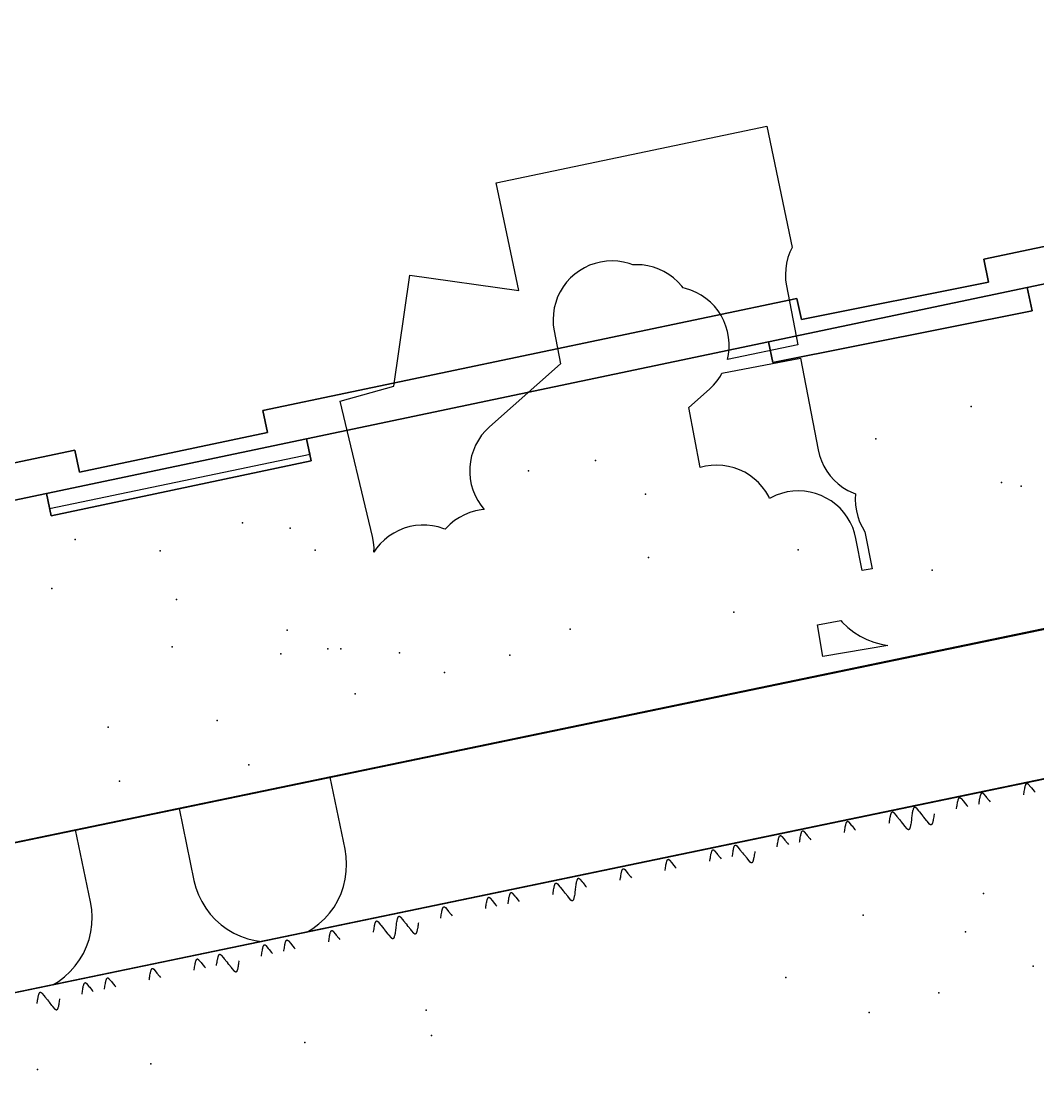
# Model space of a CAD drawing. Header units: metres. Extents: x 8858 to 9287, y -8974 to -8722.
# Drawn here: x 8959.12 to 8986.8, y -8770.59 to -8741.67 of the extents above; entities that cross this region are included whole.
import ezdxf

# ---------------------------------------------------------------- set-up
doc = ezdxf.new("R2010")
doc.units = ezdxf.units.M
for name, color, linetype in [('BENCH', 7, 'Continuous'), ('BOUNDARY', 7, 'Continuous'), ('CURB', 7, 'Continuous'), ('ELECTR_CABLE', 7, 'Continuous'), ('GRASS', 7, 'Continuous'), ('GROUND', 7, 'Continuous'), ('ROAD', 7, 'Continuous'), ('SEWER', 7, 'Continuous'), ('SIDEWALK_PATH', 7, 'Continuous'), ('TRASH_BIN', 7, 'Continuous'), ('TREE', 7, 'Continuous')]:
    doc.layers.add(name, color=color, linetype=linetype)

msp = doc.modelspace()

# ---------------------------------------------------------------- linework, layer by layer
at = {"layer": 'BENCH'}
for p in [(8962.902, -8756.086), (8961.489, -8760.885)]:
    msp.add_point(p, dxfattribs=at)
at = {"layer": 'BOUNDARY'}
msp.add_lwpolyline([(8890.214, -8867.683), (8868.224, -8766.299), (8880.504, -8765.823), (8879.83, -8758.826), (8877.441, -8748.757), (8908.505, -8741.67), (8911.147, -8753.203), (8924.867, -8752.75), (8941.254, -8750.539), (8941.928, -8753.75), (8940.375, -8754.076), (8941.082, -8757.438), (8960.582, -8753.342), (8960.71, -8753.949), (8965.826, -8752.862), (8965.701, -8752.267), (8980.239, -8749.213), (8980.36, -8749.789), (8985.458, -8748.774), (8985.326, -8748.144), (8999.917, -8745.079), (9000.038, -8745.653), (9005.117, -8744.598)], dxfattribs=at)
at = {"layer": 'CURB'}
for points in [[(8940.792, -8758.521), (8959.811, -8754.526), (8959.887, -8754.933), (8966.986, -8753.453), (8966.885, -8753.04), (8979.466, -8750.397), (8979.585, -8750.963), (8986.644, -8749.557), (8986.51, -8748.917), (8999.144, -8746.264), (8999.264, -8746.835), (9006.302, -8745.373), (9006.178, -8744.786), (9014.685, -8742.993)], [(8943.352, -8767.267), (9016.314, -8752.143)], [(8948.514, -8770.28), (8989.36, -8761.8)]]:
    msp.add_lwpolyline(points, dxfattribs=at)
at = {"layer": 'ELECTR_CABLE'}
msp.add_lwpolyline([(8980.945, -8758.965), (8980.796, -8758.096), (8981.438, -8757.986), (8981.474, -8758.028), (8981.623, -8758.17), (8981.786, -8758.297), (8981.959, -8758.408), (8982.143, -8758.501), (8982.336, -8758.575), (8982.534, -8758.63), (8982.71, -8758.661)], close=True, dxfattribs=at)
for points in [[(8985.196, -8762.982), (8985.198, -8762.967), (8985.205, -8762.916), (8985.208, -8762.894), (8985.214, -8762.86), (8985.22, -8762.822), (8985.225, -8762.797), (8985.231, -8762.772), (8985.235, -8762.754), (8985.24, -8762.736), (8985.244, -8762.724), (8985.247, -8762.715), (8985.251, -8762.707), (8985.252, -8762.704), (8985.254, -8762.7), (8985.257, -8762.695), (8985.259, -8762.691), (8985.261, -8762.688), (8985.263, -8762.686), (8985.266, -8762.683), (8985.268, -8762.681), (8985.27, -8762.679), (8985.272, -8762.678), (8985.273, -8762.677), (8985.274, -8762.676), (8985.276, -8762.676), (8985.278, -8762.675), (8985.279, -8762.674), (8985.281, -8762.674), (8985.282, -8762.674), (8985.283, -8762.674), (8985.284, -8762.674), (8985.286, -8762.674), (8985.287, -8762.674), (8985.288, -8762.674), (8985.29, -8762.675), (8985.292, -8762.676), (8985.293, -8762.676), (8985.294, -8762.677), (8985.296, -8762.677), (8985.297, -8762.678), (8985.299, -8762.679), (8985.3, -8762.68), (8985.302, -8762.682), (8985.304, -8762.683), (8985.307, -8762.686), (8985.31, -8762.689), (8985.313, -8762.692), (8985.318, -8762.698), (8985.382, -8762.775), (8985.403, -8762.8), (8985.473, -8762.885), (8985.501, -8762.918)], [(8986.417, -8762.724), (8986.419, -8762.709), (8986.426, -8762.658), (8986.429, -8762.635), (8986.435, -8762.601), (8986.441, -8762.564), (8986.446, -8762.538), (8986.452, -8762.513), (8986.456, -8762.495), (8986.461, -8762.477), (8986.465, -8762.466), (8986.468, -8762.457), (8986.472, -8762.449), (8986.473, -8762.445), (8986.475, -8762.442), (8986.478, -8762.436), (8986.48, -8762.433), (8986.482, -8762.43), (8986.484, -8762.427), (8986.486, -8762.425), (8986.489, -8762.422), (8986.491, -8762.421), (8986.493, -8762.42), (8986.494, -8762.419), (8986.495, -8762.418), (8986.497, -8762.417), (8986.499, -8762.417), (8986.5, -8762.416), (8986.502, -8762.416), (8986.503, -8762.416), (8986.504, -8762.416), (8986.505, -8762.416), (8986.506, -8762.416), (8986.508, -8762.416), (8986.509, -8762.416), (8986.511, -8762.416), (8986.513, -8762.417), (8986.514, -8762.418), (8986.515, -8762.418), (8986.517, -8762.419), (8986.518, -8762.42), (8986.52, -8762.421), (8986.521, -8762.421), (8986.523, -8762.423), (8986.525, -8762.425), (8986.528, -8762.427), (8986.531, -8762.431), (8986.534, -8762.434), (8986.539, -8762.44), (8986.603, -8762.516), (8986.624, -8762.542), (8986.694, -8762.626), (8986.722, -8762.659)], [(8984.585, -8763.111), (8984.587, -8763.096), (8984.595, -8763.046), (8984.598, -8763.023), (8984.603, -8762.989), (8984.61, -8762.951), (8984.615, -8762.926), (8984.62, -8762.901), (8984.625, -8762.883), (8984.63, -8762.865), (8984.633, -8762.854), (8984.637, -8762.844), (8984.64, -8762.836), (8984.642, -8762.833), (8984.644, -8762.83), (8984.647, -8762.824), (8984.649, -8762.82), (8984.651, -8762.818), (8984.653, -8762.815), (8984.655, -8762.812), (8984.658, -8762.81), (8984.66, -8762.808), (8984.661, -8762.807), (8984.662, -8762.806), (8984.664, -8762.806), (8984.665, -8762.805), (8984.667, -8762.804), (8984.669, -8762.804), (8984.671, -8762.803), (8984.672, -8762.803), (8984.673, -8762.803), (8984.674, -8762.803), (8984.675, -8762.803), (8984.676, -8762.803), (8984.678, -8762.804), (8984.679, -8762.804), (8984.681, -8762.805), (8984.683, -8762.805), (8984.684, -8762.806), (8984.685, -8762.806), (8984.687, -8762.807), (8984.688, -8762.808), (8984.689, -8762.809), (8984.692, -8762.811), (8984.694, -8762.812), (8984.696, -8762.815), (8984.7, -8762.818), (8984.702, -8762.821), (8984.708, -8762.828), (8984.772, -8762.904), (8984.793, -8762.929), (8984.863, -8763.014), (8984.89, -8763.047)], [(8982.754, -8763.499), (8982.756, -8763.484), (8982.763, -8763.433), (8982.767, -8763.411), (8982.772, -8763.377), (8982.778, -8763.339), (8982.783, -8763.313), (8982.789, -8763.289), (8982.793, -8763.271), (8982.798, -8763.252), (8982.802, -8763.241), (8982.805, -8763.232), (8982.809, -8763.224), (8982.81, -8763.221), (8982.812, -8763.217), (8982.815, -8763.211), (8982.818, -8763.208), (8982.819, -8763.205), (8982.821, -8763.202), (8982.824, -8763.2), (8982.826, -8763.197), (8982.828, -8763.196), (8982.83, -8763.195), (8982.831, -8763.194), (8982.832, -8763.193), (8982.834, -8763.192), (8982.836, -8763.192), (8982.837, -8763.191), (8982.839, -8763.191), (8982.84, -8763.191), (8982.841, -8763.191), (8982.842, -8763.191), (8982.844, -8763.191), (8982.845, -8763.191), (8982.846, -8763.191), (8982.848, -8763.192), (8982.85, -8763.192), (8982.851, -8763.193), (8982.852, -8763.193), (8982.854, -8763.194), (8982.855, -8763.195), (8982.857, -8763.196), (8982.858, -8763.197), (8982.86, -8763.199), (8982.862, -8763.2), (8982.865, -8763.202), (8982.868, -8763.206), (8982.871, -8763.209), (8982.876, -8763.215), (8982.94, -8763.291), (8982.961, -8763.317), (8983.031, -8763.401), (8983.059, -8763.434)], [(8983.364, -8763.37), (8983.366, -8763.355), (8983.374, -8763.304), (8983.377, -8763.281), (8983.382, -8763.247), (8983.389, -8763.21), (8983.394, -8763.184), (8983.399, -8763.159), (8983.404, -8763.141), (8983.409, -8763.123), (8983.412, -8763.112), (8983.416, -8763.103), (8983.419, -8763.095), (8983.421, -8763.091), (8983.423, -8763.088), (8983.426, -8763.082), (8983.428, -8763.079), (8983.43, -8763.076), (8983.432, -8763.073), (8983.434, -8763.071), (8983.437, -8763.068), (8983.439, -8763.067), (8983.44, -8763.066), (8983.441, -8763.065), (8983.443, -8763.064), (8983.444, -8763.063), (8983.446, -8763.063), (8983.448, -8763.062), (8983.45, -8763.062), (8983.451, -8763.062), (8983.452, -8763.061), (8983.453, -8763.062), (8983.454, -8763.062), (8983.455, -8763.062), (8983.457, -8763.062), (8983.458, -8763.062), (8983.46, -8763.063), (8983.462, -8763.064), (8983.463, -8763.064), (8983.464, -8763.065), (8983.466, -8763.066), (8983.467, -8763.067), (8983.468, -8763.067), (8983.471, -8763.069), (8983.473, -8763.071), (8983.475, -8763.073), (8983.479, -8763.077), (8983.481, -8763.08), (8983.487, -8763.086), (8983.551, -8763.162), (8983.572, -8763.188), (8983.642, -8763.272), (8983.669, -8763.305)], [(8983.975, -8763.241), (8983.972, -8763.256), (8983.965, -8763.306), (8983.962, -8763.329), (8983.956, -8763.363), (8983.95, -8763.401), (8983.945, -8763.426), (8983.94, -8763.451), (8983.935, -8763.469), (8983.93, -8763.487), (8983.926, -8763.498), (8983.923, -8763.508), (8983.919, -8763.516), (8983.918, -8763.519), (8983.916, -8763.522), (8983.913, -8763.528), (8983.911, -8763.532), (8983.909, -8763.534), (8983.907, -8763.537), (8983.905, -8763.54), (8983.902, -8763.542), (8983.9, -8763.544), (8983.899, -8763.545), (8983.897, -8763.546), (8983.896, -8763.546), (8983.895, -8763.547), (8983.893, -8763.548), (8983.891, -8763.548), (8983.889, -8763.549), (8983.888, -8763.549), (8983.887, -8763.549), (8983.886, -8763.549), (8983.885, -8763.549), (8983.883, -8763.549), (8983.882, -8763.548), (8983.88, -8763.548), (8983.878, -8763.547), (8983.877, -8763.547), (8983.876, -8763.546), (8983.874, -8763.545), (8983.873, -8763.545), (8983.872, -8763.544), (8983.87, -8763.543), (8983.868, -8763.541), (8983.866, -8763.539), (8983.863, -8763.537), (8983.86, -8763.534), (8983.857, -8763.531), (8983.852, -8763.524), (8983.788, -8763.448), (8983.767, -8763.423), (8983.697, -8763.338), (8983.669, -8763.305)], [(8981.533, -8763.757), (8981.535, -8763.742), (8981.542, -8763.692), (8981.546, -8763.669), (8981.551, -8763.635), (8981.557, -8763.597), (8981.562, -8763.572), (8981.568, -8763.547), (8981.572, -8763.529), (8981.577, -8763.511), (8981.581, -8763.5), (8981.584, -8763.49), (8981.588, -8763.482), (8981.589, -8763.479), (8981.591, -8763.476), (8981.594, -8763.47), (8981.597, -8763.466), (8981.598, -8763.464), (8981.6, -8763.461), (8981.603, -8763.458), (8981.605, -8763.456), (8981.607, -8763.454), (8981.609, -8763.453), (8981.61, -8763.452), (8981.612, -8763.451), (8981.613, -8763.451), (8981.615, -8763.45), (8981.616, -8763.45), (8981.618, -8763.449), (8981.619, -8763.449), (8981.62, -8763.449), (8981.621, -8763.449), (8981.623, -8763.449), (8981.624, -8763.449), (8981.625, -8763.45), (8981.627, -8763.45), (8981.629, -8763.451), (8981.63, -8763.451), (8981.631, -8763.452), (8981.633, -8763.452), (8981.634, -8763.453), (8981.636, -8763.454), (8981.637, -8763.455), (8981.639, -8763.457), (8981.641, -8763.458), (8981.644, -8763.461), (8981.647, -8763.464), (8981.65, -8763.467), (8981.655, -8763.474), (8981.719, -8763.55), (8981.74, -8763.575), (8981.811, -8763.66), (8981.838, -8763.693)], [(8983.364, -8763.37), (8983.362, -8763.385), (8983.355, -8763.436), (8983.351, -8763.458), (8983.346, -8763.492), (8983.339, -8763.53), (8983.335, -8763.555), (8983.329, -8763.58), (8983.325, -8763.598), (8983.319, -8763.616), (8983.316, -8763.627), (8983.312, -8763.637), (8983.309, -8763.645), (8983.307, -8763.648), (8983.306, -8763.651), (8983.303, -8763.657), (8983.3, -8763.661), (8983.298, -8763.663), (8983.296, -8763.666), (8983.294, -8763.669), (8983.291, -8763.671), (8983.289, -8763.673), (8983.288, -8763.674), (8983.287, -8763.675), (8983.285, -8763.676), (8983.284, -8763.676), (8983.282, -8763.677), (8983.28, -8763.678), (8983.278, -8763.678), (8983.278, -8763.678), (8983.276, -8763.678), (8983.275, -8763.678), (8983.274, -8763.678), (8983.273, -8763.678), (8983.271, -8763.678), (8983.27, -8763.677), (8983.268, -8763.676), (8983.266, -8763.676), (8983.265, -8763.675), (8983.264, -8763.675), (8983.262, -8763.674), (8983.261, -8763.673), (8983.26, -8763.672), (8983.257, -8763.67), (8983.256, -8763.669), (8983.253, -8763.666), (8983.25, -8763.663), (8983.247, -8763.66), (8983.242, -8763.654), (8983.177, -8763.577), (8983.157, -8763.552), (8983.086, -8763.467), (8983.059, -8763.434)], [(8980.312, -8764.016), (8980.314, -8764.001), (8980.321, -8763.95), (8980.325, -8763.927), (8980.33, -8763.893), (8980.336, -8763.856), (8980.341, -8763.83), (8980.347, -8763.805), (8980.351, -8763.787), (8980.356, -8763.769), (8980.36, -8763.758), (8980.364, -8763.749), (8980.367, -8763.741), (8980.368, -8763.737), (8980.37, -8763.734), (8980.373, -8763.728), (8980.376, -8763.725), (8980.377, -8763.722), (8980.38, -8763.719), (8980.382, -8763.717), (8980.384, -8763.714), (8980.386, -8763.712), (8980.388, -8763.711), (8980.389, -8763.711), (8980.391, -8763.71), (8980.392, -8763.709), (8980.394, -8763.708), (8980.395, -8763.708), (8980.397, -8763.708), (8980.398, -8763.707), (8980.399, -8763.707), (8980.4, -8763.707), (8980.402, -8763.708), (8980.403, -8763.708), (8980.404, -8763.708), (8980.406, -8763.708), (8980.408, -8763.709), (8980.409, -8763.71), (8980.411, -8763.71), (8980.412, -8763.711), (8980.413, -8763.712), (8980.415, -8763.712), (8980.416, -8763.713), (8980.419, -8763.715), (8980.42, -8763.717), (8980.423, -8763.719), (8980.426, -8763.722), (8980.429, -8763.726), (8980.434, -8763.732), (8980.498, -8763.808), (8980.519, -8763.834), (8980.59, -8763.918), (8980.617, -8763.951)], [(8978.48, -8764.403), (8978.482, -8764.388), (8978.49, -8764.337), (8978.493, -8764.315), (8978.499, -8764.281), (8978.505, -8764.243), (8978.51, -8764.218), (8978.515, -8764.193), (8978.52, -8764.175), (8978.525, -8764.157), (8978.529, -8764.145), (8978.532, -8764.136), (8978.535, -8764.128), (8978.537, -8764.125), (8978.539, -8764.121), (8978.542, -8764.116), (8978.544, -8764.112), (8978.546, -8764.109), (8978.548, -8764.107), (8978.55, -8764.104), (8978.553, -8764.102), (8978.555, -8764.1), (8978.556, -8764.099), (8978.558, -8764.098), (8978.559, -8764.097), (8978.56, -8764.097), (8978.562, -8764.096), (8978.564, -8764.095), (8978.566, -8764.095), (8978.567, -8764.095), (8978.568, -8764.095), (8978.569, -8764.095), (8978.57, -8764.095), (8978.571, -8764.095), (8978.573, -8764.095), (8978.575, -8764.096), (8978.577, -8764.097), (8978.578, -8764.097), (8978.579, -8764.098), (8978.58, -8764.098), (8978.582, -8764.099), (8978.583, -8764.1), (8978.584, -8764.101), (8978.587, -8764.103), (8978.589, -8764.104), (8978.591, -8764.107), (8978.595, -8764.11), (8978.598, -8764.113), (8978.603, -8764.119), (8978.667, -8764.196), (8978.688, -8764.221), (8978.758, -8764.306), (8978.786, -8764.339)], [(8979.701, -8764.145), (8979.703, -8764.13), (8979.711, -8764.079), (8979.714, -8764.057), (8979.719, -8764.022), (8979.726, -8763.985), (8979.731, -8763.959), (8979.736, -8763.934), (8979.741, -8763.916), (8979.746, -8763.898), (8979.75, -8763.887), (8979.753, -8763.878), (8979.756, -8763.87), (8979.758, -8763.866), (8979.76, -8763.863), (8979.763, -8763.857), (8979.765, -8763.854), (8979.767, -8763.851), (8979.769, -8763.848), (8979.771, -8763.846), (8979.774, -8763.843), (8979.776, -8763.842), (8979.777, -8763.841), (8979.779, -8763.84), (8979.78, -8763.839), (8979.781, -8763.838), (8979.783, -8763.838), (8979.785, -8763.837), (8979.787, -8763.837), (8979.788, -8763.837), (8979.789, -8763.837), (8979.79, -8763.837), (8979.791, -8763.837), (8979.792, -8763.837), (8979.794, -8763.837), (8979.796, -8763.838), (8979.798, -8763.838), (8979.799, -8763.839), (8979.8, -8763.839), (8979.801, -8763.84), (8979.803, -8763.841), (8979.804, -8763.842), (8979.805, -8763.842), (8979.808, -8763.844), (8979.81, -8763.846), (8979.812, -8763.848), (8979.816, -8763.852), (8979.818, -8763.855), (8979.824, -8763.861), (8979.888, -8763.937), (8979.909, -8763.963), (8979.979, -8764.047), (8980.006, -8764.08)], [(8977.87, -8764.532), (8977.872, -8764.517), (8977.879, -8764.467), (8977.883, -8764.444), (8977.888, -8764.41), (8977.895, -8764.372), (8977.899, -8764.347), (8977.905, -8764.322), (8977.909, -8764.304), (8977.915, -8764.286), (8977.918, -8764.275), (8977.922, -8764.265), (8977.925, -8764.257), (8977.927, -8764.254), (8977.928, -8764.251), (8977.931, -8764.245), (8977.934, -8764.241), (8977.935, -8764.239), (8977.938, -8764.236), (8977.94, -8764.233), (8977.943, -8764.231), (8977.944, -8764.229), (8977.946, -8764.228), (8977.947, -8764.227), (8977.949, -8764.227), (8977.95, -8764.226), (8977.952, -8764.225), (8977.954, -8764.225), (8977.956, -8764.224), (8977.956, -8764.224), (8977.957, -8764.224), (8977.959, -8764.224), (8977.96, -8764.224), (8977.961, -8764.224), (8977.962, -8764.225), (8977.964, -8764.225), (8977.966, -8764.226), (8977.968, -8764.226), (8977.969, -8764.227), (8977.97, -8764.228), (8977.972, -8764.228), (8977.973, -8764.229), (8977.974, -8764.23), (8977.977, -8764.232), (8977.978, -8764.233), (8977.981, -8764.236), (8977.984, -8764.239), (8977.987, -8764.242), (8977.992, -8764.249), (8978.057, -8764.325), (8978.077, -8764.35), (8978.148, -8764.435), (8978.175, -8764.468)], [(8979.091, -8764.274), (8979.089, -8764.289), (8979.081, -8764.34), (8979.078, -8764.362), (8979.073, -8764.396), (8979.066, -8764.434), (8979.061, -8764.46), (8979.056, -8764.484), (8979.051, -8764.502), (8979.046, -8764.521), (8979.042, -8764.532), (8979.039, -8764.541), (8979.036, -8764.549), (8979.034, -8764.552), (8979.032, -8764.556), (8979.029, -8764.562), (8979.027, -8764.565), (8979.025, -8764.568), (8979.023, -8764.57), (8979.021, -8764.573), (8979.018, -8764.576), (8979.016, -8764.577), (8979.015, -8764.578), (8979.013, -8764.579), (8979.012, -8764.58), (8979.011, -8764.581), (8979.009, -8764.581), (8979.007, -8764.582), (8979.005, -8764.582), (8979.004, -8764.582), (8979.003, -8764.582), (8979.002, -8764.582), (8979.001, -8764.582), (8979, -8764.582), (8978.998, -8764.582), (8978.996, -8764.581), (8978.994, -8764.581), (8978.993, -8764.58), (8978.992, -8764.58), (8978.991, -8764.579), (8978.989, -8764.578), (8978.988, -8764.577), (8978.987, -8764.576), (8978.984, -8764.574), (8978.982, -8764.573), (8978.98, -8764.571), (8978.976, -8764.567), (8978.974, -8764.564), (8978.968, -8764.558), (8978.904, -8764.482), (8978.883, -8764.456), (8978.813, -8764.372), (8978.786, -8764.339)], [(8976.649, -8764.791), (8976.651, -8764.776), (8976.658, -8764.725), (8976.662, -8764.702), (8976.667, -8764.668), (8976.674, -8764.631), (8976.678, -8764.605), (8976.684, -8764.58), (8976.688, -8764.562), (8976.694, -8764.544), (8976.697, -8764.533), (8976.701, -8764.524), (8976.704, -8764.516), (8976.706, -8764.512), (8976.707, -8764.509), (8976.71, -8764.503), (8976.713, -8764.5), (8976.715, -8764.497), (8976.717, -8764.494), (8976.719, -8764.492), (8976.722, -8764.489), (8976.724, -8764.488), (8976.725, -8764.487), (8976.726, -8764.486), (8976.728, -8764.485), (8976.729, -8764.484), (8976.731, -8764.484), (8976.733, -8764.483), (8976.735, -8764.483), (8976.735, -8764.483), (8976.737, -8764.483), (8976.738, -8764.483), (8976.739, -8764.483), (8976.74, -8764.483), (8976.742, -8764.483), (8976.743, -8764.483), (8976.745, -8764.484), (8976.747, -8764.485), (8976.748, -8764.485), (8976.749, -8764.486), (8976.751, -8764.487), (8976.752, -8764.488), (8976.753, -8764.488), (8976.756, -8764.49), (8976.757, -8764.492), (8976.76, -8764.494), (8976.763, -8764.498), (8976.766, -8764.501), (8976.771, -8764.507), (8976.836, -8764.583), (8976.856, -8764.609), (8976.927, -8764.693), (8976.954, -8764.726)], [(8975.428, -8765.049), (8975.43, -8765.034), (8975.437, -8764.983), (8975.441, -8764.961), (8975.446, -8764.927), (8975.453, -8764.889), (8975.458, -8764.864), (8975.463, -8764.839), (8975.467, -8764.821), (8975.473, -8764.803), (8975.476, -8764.791), (8975.48, -8764.782), (8975.483, -8764.774), (8975.485, -8764.771), (8975.486, -8764.767), (8975.489, -8764.762), (8975.492, -8764.758), (8975.494, -8764.755), (8975.496, -8764.753), (8975.498, -8764.75), (8975.501, -8764.747), (8975.503, -8764.746), (8975.504, -8764.745), (8975.505, -8764.744), (8975.507, -8764.743), (8975.508, -8764.743), (8975.51, -8764.742), (8975.512, -8764.741), (8975.514, -8764.741), (8975.514, -8764.741), (8975.516, -8764.741), (8975.517, -8764.741), (8975.518, -8764.741), (8975.519, -8764.741), (8975.521, -8764.741), (8975.522, -8764.742), (8975.524, -8764.742), (8975.526, -8764.743), (8975.527, -8764.744), (8975.528, -8764.744), (8975.53, -8764.745), (8975.531, -8764.746), (8975.532, -8764.747), (8975.535, -8764.749), (8975.536, -8764.75), (8975.539, -8764.753), (8975.542, -8764.756), (8975.545, -8764.759), (8975.55, -8764.765), (8975.615, -8764.841), (8975.636, -8764.867), (8975.706, -8764.951), (8975.733, -8764.985)], [(8973.596, -8765.437), (8973.599, -8765.422), (8973.606, -8765.371), (8973.609, -8765.348), (8973.615, -8765.314), (8973.621, -8765.277), (8973.626, -8765.251), (8973.631, -8765.226), (8973.636, -8765.208), (8973.641, -8765.19), (8973.645, -8765.179), (8973.648, -8765.17), (8973.652, -8765.162), (8973.653, -8765.158), (8973.655, -8765.155), (8973.658, -8765.149), (8973.66, -8765.146), (8973.662, -8765.143), (8973.664, -8765.14), (8973.666, -8765.138), (8973.669, -8765.135), (8973.671, -8765.133), (8973.672, -8765.132), (8973.674, -8765.132), (8973.675, -8765.131), (8973.676, -8765.13), (8973.678, -8765.129), (8973.68, -8765.129), (8973.682, -8765.129), (8973.683, -8765.128), (8973.684, -8765.128), (8973.685, -8765.128), (8973.686, -8765.129), (8973.688, -8765.129), (8973.689, -8765.129), (8973.691, -8765.129), (8973.693, -8765.13), (8973.694, -8765.131), (8973.695, -8765.131), (8973.697, -8765.132), (8973.698, -8765.133), (8973.699, -8765.133), (8973.701, -8765.134), (8973.703, -8765.136), (8973.705, -8765.138), (8973.708, -8765.14), (8973.711, -8765.143), (8973.714, -8765.147), (8973.719, -8765.153), (8973.783, -8765.229), (8973.804, -8765.255), (8973.874, -8765.339), (8973.902, -8765.372)], [(8974.207, -8765.308), (8974.209, -8765.292), (8974.216, -8765.242), (8974.22, -8765.219), (8974.225, -8765.185), (8974.232, -8765.147), (8974.237, -8765.122), (8974.242, -8765.097), (8974.246, -8765.079), (8974.252, -8765.061), (8974.255, -8765.05), (8974.259, -8765.041), (8974.262, -8765.033), (8974.264, -8765.029), (8974.265, -8765.026), (8974.268, -8765.02), (8974.271, -8765.016), (8974.273, -8765.014), (8974.275, -8765.011), (8974.277, -8765.009), (8974.28, -8765.006), (8974.282, -8765.004), (8974.283, -8765.003), (8974.284, -8765.002), (8974.286, -8765.002), (8974.287, -8765.001), (8974.289, -8765), (8974.291, -8765), (8974.293, -8764.999), (8974.293, -8764.999), (8974.295, -8764.999), (8974.296, -8764.999), (8974.297, -8764.999), (8974.298, -8764.999), (8974.3, -8765), (8974.301, -8765), (8974.303, -8765.001), (8974.305, -8765.001), (8974.306, -8765.002), (8974.307, -8765.003), (8974.309, -8765.003), (8974.31, -8765.004), (8974.311, -8765.005), (8974.314, -8765.007), (8974.315, -8765.009), (8974.318, -8765.011), (8974.321, -8765.014), (8974.324, -8765.017), (8974.329, -8765.024), (8974.394, -8765.1), (8974.415, -8765.125), (8974.485, -8765.21), (8974.512, -8765.243)], [(8971.765, -8765.824), (8971.767, -8765.809), (8971.774, -8765.758), (8971.778, -8765.736), (8971.783, -8765.702), (8971.79, -8765.664), (8971.795, -8765.639), (8971.8, -8765.614), (8971.804, -8765.596), (8971.81, -8765.578), (8971.813, -8765.567), (8971.817, -8765.557), (8971.82, -8765.549), (8971.822, -8765.546), (8971.823, -8765.543), (8971.827, -8765.537), (8971.829, -8765.533), (8971.831, -8765.531), (8971.833, -8765.528), (8971.835, -8765.525), (8971.838, -8765.523), (8971.84, -8765.521), (8971.841, -8765.52), (8971.842, -8765.519), (8971.844, -8765.518), (8971.845, -8765.518), (8971.847, -8765.517), (8971.849, -8765.516), (8971.851, -8765.516), (8971.851, -8765.516), (8971.853, -8765.516), (8971.854, -8765.516), (8971.855, -8765.516), (8971.856, -8765.516), (8971.858, -8765.516), (8971.859, -8765.517), (8971.861, -8765.518), (8971.863, -8765.518), (8971.864, -8765.519), (8971.865, -8765.519), (8971.867, -8765.52), (8971.868, -8765.521), (8971.869, -8765.522), (8971.872, -8765.524), (8971.874, -8765.525), (8971.876, -8765.528), (8971.879, -8765.531), (8971.882, -8765.534), (8971.888, -8765.54), (8971.952, -8765.617), (8971.973, -8765.642), (8972.043, -8765.727), (8972.07, -8765.76)], [(8972.375, -8765.695), (8972.378, -8765.68), (8972.385, -8765.629), (8972.388, -8765.607), (8972.394, -8765.573), (8972.4, -8765.535), (8972.405, -8765.509), (8972.41, -8765.485), (8972.415, -8765.467), (8972.42, -8765.448), (8972.424, -8765.437), (8972.427, -8765.428), (8972.431, -8765.42), (8972.432, -8765.417), (8972.434, -8765.413), (8972.437, -8765.408), (8972.439, -8765.404), (8972.441, -8765.401), (8972.443, -8765.399), (8972.445, -8765.396), (8972.448, -8765.393), (8972.45, -8765.392), (8972.451, -8765.391), (8972.453, -8765.39), (8972.454, -8765.389), (8972.456, -8765.389), (8972.457, -8765.388), (8972.459, -8765.387), (8972.461, -8765.387), (8972.462, -8765.387), (8972.463, -8765.387), (8972.464, -8765.387), (8972.465, -8765.387), (8972.467, -8765.387), (8972.468, -8765.387), (8972.47, -8765.388), (8972.472, -8765.388), (8972.473, -8765.389), (8972.474, -8765.389), (8972.476, -8765.39), (8972.477, -8765.391), (8972.478, -8765.392), (8972.48, -8765.393), (8972.482, -8765.395), (8972.484, -8765.396), (8972.487, -8765.399), (8972.49, -8765.402), (8972.493, -8765.405), (8972.498, -8765.411), (8972.562, -8765.487), (8972.583, -8765.513), (8972.653, -8765.597), (8972.681, -8765.63)], [(8974.207, -8765.308), (8974.205, -8765.323), (8974.197, -8765.373), (8974.194, -8765.396), (8974.189, -8765.43), (8974.182, -8765.468), (8974.177, -8765.493), (8974.172, -8765.518), (8974.167, -8765.536), (8974.162, -8765.554), (8974.159, -8765.565), (8974.155, -8765.574), (8974.152, -8765.583), (8974.15, -8765.586), (8974.149, -8765.589), (8974.145, -8765.595), (8974.143, -8765.599), (8974.141, -8765.601), (8974.139, -8765.604), (8974.137, -8765.606), (8974.134, -8765.609), (8974.132, -8765.611), (8974.131, -8765.612), (8974.13, -8765.613), (8974.128, -8765.613), (8974.127, -8765.614), (8974.125, -8765.615), (8974.123, -8765.615), (8974.121, -8765.616), (8974.12, -8765.616), (8974.119, -8765.616), (8974.118, -8765.616), (8974.117, -8765.616), (8974.116, -8765.616), (8974.114, -8765.615), (8974.113, -8765.615), (8974.111, -8765.614), (8974.109, -8765.614), (8974.108, -8765.613), (8974.107, -8765.612), (8974.105, -8765.612), (8974.104, -8765.611), (8974.103, -8765.61), (8974.1, -8765.608), (8974.098, -8765.606), (8974.096, -8765.604), (8974.093, -8765.601), (8974.09, -8765.598), (8974.084, -8765.591), (8974.02, -8765.515), (8973.999, -8765.49), (8973.929, -8765.405), (8973.902, -8765.372)], [(8970.544, -8766.083), (8970.546, -8766.068), (8970.554, -8766.017), (8970.557, -8765.994), (8970.562, -8765.96), (8970.569, -8765.923), (8970.574, -8765.897), (8970.579, -8765.872), (8970.583, -8765.854), (8970.589, -8765.836), (8970.592, -8765.825), (8970.596, -8765.816), (8970.599, -8765.808), (8970.601, -8765.804), (8970.602, -8765.801), (8970.606, -8765.795), (8970.608, -8765.792), (8970.61, -8765.789), (8970.612, -8765.786), (8970.614, -8765.784), (8970.617, -8765.781), (8970.619, -8765.779), (8970.62, -8765.778), (8970.621, -8765.778), (8970.623, -8765.777), (8970.624, -8765.776), (8970.626, -8765.775), (8970.628, -8765.775), (8970.63, -8765.775), (8970.631, -8765.774), (8970.632, -8765.774), (8970.633, -8765.774), (8970.634, -8765.774), (8970.635, -8765.775), (8970.637, -8765.775), (8970.638, -8765.775), (8970.64, -8765.776), (8970.642, -8765.777), (8970.643, -8765.777), (8970.644, -8765.778), (8970.646, -8765.779), (8970.647, -8765.779), (8970.648, -8765.78), (8970.651, -8765.782), (8970.653, -8765.784), (8970.655, -8765.786), (8970.658, -8765.789), (8970.661, -8765.793), (8970.667, -8765.799), (8970.731, -8765.875), (8970.752, -8765.9), (8970.822, -8765.985), (8970.849, -8766.018)], [(8969.323, -8766.341), (8969.325, -8766.326), (8969.333, -8766.275), (8969.336, -8766.253), (8969.341, -8766.219), (8969.348, -8766.181), (8969.353, -8766.155), (8969.358, -8766.131), (8969.363, -8766.113), (8969.368, -8766.094), (8969.371, -8766.083), (8969.375, -8766.074), (8969.378, -8766.066), (8969.38, -8766.063), (8969.381, -8766.059), (8969.385, -8766.053), (8969.387, -8766.05), (8969.389, -8766.047), (8969.391, -8766.045), (8969.393, -8766.042), (8969.396, -8766.039), (8969.398, -8766.038), (8969.399, -8766.037), (8969.4, -8766.036), (8969.402, -8766.035), (8969.403, -8766.034), (8969.405, -8766.034), (8969.407, -8766.033), (8969.409, -8766.033), (8969.41, -8766.033), (8969.411, -8766.033), (8969.412, -8766.033), (8969.413, -8766.033), (8969.414, -8766.033), (8969.416, -8766.033), (8969.417, -8766.034), (8969.419, -8766.034), (8969.421, -8766.035), (8969.422, -8766.035), (8969.423, -8766.036), (8969.425, -8766.037), (8969.426, -8766.038), (8969.427, -8766.039), (8969.43, -8766.041), (8969.432, -8766.042), (8969.434, -8766.044), (8969.437, -8766.048), (8969.44, -8766.051), (8969.446, -8766.057), (8969.51, -8766.133), (8969.531, -8766.159), (8969.601, -8766.243), (8969.628, -8766.276)], [(8967.492, -8766.729), (8967.494, -8766.713), (8967.501, -8766.663), (8967.504, -8766.64), (8967.51, -8766.606), (8967.516, -8766.569), (8967.521, -8766.543), (8967.527, -8766.518), (8967.531, -8766.5), (8967.536, -8766.482), (8967.54, -8766.471), (8967.543, -8766.462), (8967.547, -8766.454), (8967.548, -8766.45), (8967.55, -8766.447), (8967.553, -8766.441), (8967.555, -8766.437), (8967.557, -8766.435), (8967.559, -8766.432), (8967.562, -8766.43), (8967.564, -8766.427), (8967.566, -8766.425), (8967.568, -8766.424), (8967.569, -8766.423), (8967.57, -8766.423), (8967.572, -8766.422), (8967.574, -8766.421), (8967.575, -8766.421), (8967.577, -8766.42), (8967.578, -8766.42), (8967.579, -8766.42), (8967.58, -8766.42), (8967.582, -8766.42), (8967.583, -8766.421), (8967.584, -8766.421), (8967.586, -8766.421), (8967.588, -8766.422), (8967.589, -8766.422), (8967.59, -8766.423), (8967.592, -8766.424), (8967.593, -8766.424), (8967.595, -8766.425), (8967.596, -8766.426), (8967.598, -8766.428), (8967.6, -8766.43), (8967.603, -8766.432), (8967.606, -8766.435), (8967.609, -8766.438), (8967.614, -8766.445), (8967.678, -8766.521), (8967.699, -8766.546), (8967.769, -8766.631), (8967.797, -8766.664)], [(8968.713, -8766.47), (8968.715, -8766.455), (8968.722, -8766.404), (8968.725, -8766.382), (8968.731, -8766.348), (8968.737, -8766.31), (8968.742, -8766.285), (8968.748, -8766.26), (8968.752, -8766.242), (8968.757, -8766.224), (8968.761, -8766.212), (8968.764, -8766.203), (8968.768, -8766.195), (8968.769, -8766.192), (8968.771, -8766.188), (8968.774, -8766.183), (8968.776, -8766.179), (8968.778, -8766.176), (8968.78, -8766.174), (8968.783, -8766.171), (8968.785, -8766.168), (8968.787, -8766.167), (8968.789, -8766.166), (8968.79, -8766.165), (8968.791, -8766.164), (8968.793, -8766.164), (8968.795, -8766.163), (8968.796, -8766.162), (8968.798, -8766.162), (8968.799, -8766.162), (8968.8, -8766.162), (8968.801, -8766.162), (8968.803, -8766.162), (8968.804, -8766.162), (8968.805, -8766.162), (8968.807, -8766.163), (8968.809, -8766.163), (8968.81, -8766.164), (8968.811, -8766.165), (8968.813, -8766.165), (8968.814, -8766.166), (8968.816, -8766.167), (8968.817, -8766.168), (8968.819, -8766.17), (8968.821, -8766.171), (8968.824, -8766.174), (8968.827, -8766.177), (8968.83, -8766.18), (8968.835, -8766.186), (8968.899, -8766.263), (8968.92, -8766.288), (8968.99, -8766.372), (8969.018, -8766.406)], [(8969.323, -8766.341), (8969.321, -8766.356), (8969.314, -8766.407), (8969.31, -8766.429), (8969.305, -8766.463), (8969.298, -8766.501), (8969.293, -8766.527), (8969.288, -8766.551), (8969.284, -8766.569), (8969.278, -8766.588), (8969.275, -8766.599), (8969.271, -8766.608), (8969.268, -8766.616), (8969.266, -8766.619), (8969.265, -8766.623), (8969.261, -8766.629), (8969.259, -8766.632), (8969.257, -8766.635), (8969.255, -8766.637), (8969.253, -8766.64), (8969.25, -8766.643), (8969.248, -8766.644), (8969.247, -8766.645), (8969.246, -8766.646), (8969.244, -8766.647), (8969.243, -8766.647), (8969.241, -8766.648), (8969.239, -8766.649), (8969.237, -8766.649), (8969.237, -8766.649), (8969.235, -8766.649), (8969.234, -8766.649), (8969.233, -8766.649), (8969.232, -8766.649), (8969.23, -8766.649), (8969.229, -8766.648), (8969.227, -8766.648), (8969.225, -8766.647), (8969.224, -8766.647), (8969.223, -8766.646), (8969.221, -8766.645), (8969.22, -8766.644), (8969.219, -8766.643), (8969.216, -8766.641), (8969.215, -8766.64), (8969.212, -8766.637), (8969.209, -8766.634), (8969.206, -8766.631), (8969.201, -8766.625), (8969.136, -8766.549), (8969.115, -8766.523), (8969.045, -8766.439), (8969.018, -8766.406)], [(8969.934, -8766.212), (8969.931, -8766.227), (8969.924, -8766.278), (8969.921, -8766.3), (8969.915, -8766.334), (8969.909, -8766.372), (8969.904, -8766.397), (8969.899, -8766.422), (8969.894, -8766.44), (8969.889, -8766.458), (8969.885, -8766.47), (8969.882, -8766.479), (8969.878, -8766.487), (8969.877, -8766.49), (8969.875, -8766.494), (8969.872, -8766.499), (8969.87, -8766.503), (8969.868, -8766.506), (8969.866, -8766.508), (8969.864, -8766.511), (8969.861, -8766.513), (8969.859, -8766.515), (8969.858, -8766.516), (8969.856, -8766.517), (8969.855, -8766.518), (8969.854, -8766.518), (8969.852, -8766.519), (8969.85, -8766.52), (8969.848, -8766.52), (8969.847, -8766.52), (8969.846, -8766.52), (8969.845, -8766.52), (8969.844, -8766.52), (8969.842, -8766.52), (8969.841, -8766.52), (8969.839, -8766.519), (8969.837, -8766.518), (8969.836, -8766.518), (8969.835, -8766.517), (8969.833, -8766.517), (8969.832, -8766.516), (8969.831, -8766.515), (8969.829, -8766.514), (8969.827, -8766.512), (8969.825, -8766.511), (8969.822, -8766.508), (8969.819, -8766.505), (8969.816, -8766.502), (8969.811, -8766.496), (8969.747, -8766.419), (8969.726, -8766.394), (8969.656, -8766.309), (8969.628, -8766.276)], [(8966.271, -8766.987), (8966.273, -8766.972), (8966.28, -8766.921), (8966.284, -8766.899), (8966.289, -8766.865), (8966.295, -8766.827), (8966.3, -8766.801), (8966.306, -8766.776), (8966.31, -8766.758), (8966.315, -8766.74), (8966.319, -8766.729), (8966.322, -8766.72), (8966.326, -8766.712), (8966.327, -8766.709), (8966.329, -8766.705), (8966.332, -8766.699), (8966.335, -8766.696), (8966.336, -8766.693), (8966.338, -8766.69), (8966.341, -8766.688), (8966.343, -8766.685), (8966.345, -8766.684), (8966.347, -8766.683), (8966.348, -8766.682), (8966.349, -8766.681), (8966.351, -8766.68), (8966.353, -8766.68), (8966.354, -8766.679), (8966.356, -8766.679), (8966.357, -8766.679), (8966.358, -8766.679), (8966.359, -8766.679), (8966.361, -8766.679), (8966.362, -8766.679), (8966.363, -8766.679), (8966.365, -8766.68), (8966.367, -8766.68), (8966.368, -8766.681), (8966.369, -8766.681), (8966.371, -8766.682), (8966.372, -8766.683), (8966.374, -8766.684), (8966.375, -8766.684), (8966.377, -8766.687), (8966.379, -8766.688), (8966.382, -8766.69), (8966.385, -8766.694), (8966.388, -8766.697), (8966.393, -8766.703), (8966.457, -8766.779), (8966.478, -8766.805), (8966.548, -8766.889), (8966.576, -8766.922)], [(8965.66, -8767.116), (8965.662, -8767.101), (8965.67, -8767.05), (8965.673, -8767.028), (8965.678, -8766.994), (8965.685, -8766.956), (8965.69, -8766.93), (8965.695, -8766.906), (8965.7, -8766.888), (8965.705, -8766.869), (8965.709, -8766.858), (8965.712, -8766.849), (8965.715, -8766.841), (8965.717, -8766.838), (8965.719, -8766.834), (8965.722, -8766.829), (8965.724, -8766.825), (8965.726, -8766.822), (8965.728, -8766.82), (8965.73, -8766.817), (8965.733, -8766.814), (8965.735, -8766.813), (8965.736, -8766.812), (8965.738, -8766.811), (8965.739, -8766.81), (8965.74, -8766.81), (8965.742, -8766.809), (8965.744, -8766.808), (8965.746, -8766.808), (8965.747, -8766.808), (8965.748, -8766.808), (8965.749, -8766.808), (8965.75, -8766.808), (8965.751, -8766.808), (8965.753, -8766.808), (8965.754, -8766.809), (8965.757, -8766.809), (8965.758, -8766.81), (8965.759, -8766.81), (8965.76, -8766.811), (8965.762, -8766.812), (8965.763, -8766.813), (8965.764, -8766.814), (8965.767, -8766.816), (8965.769, -8766.817), (8965.771, -8766.82), (8965.775, -8766.823), (8965.777, -8766.826), (8965.783, -8766.832), (8965.847, -8766.908), (8965.868, -8766.934), (8965.938, -8767.018), (8965.965, -8767.051)], [(8963.829, -8767.504), (8963.831, -8767.489), (8963.838, -8767.438), (8963.842, -8767.415), (8963.847, -8767.381), (8963.853, -8767.344), (8963.858, -8767.318), (8963.864, -8767.293), (8963.868, -8767.275), (8963.873, -8767.257), (8963.877, -8767.246), (8963.881, -8767.237), (8963.884, -8767.229), (8963.885, -8767.225), (8963.887, -8767.222), (8963.89, -8767.216), (8963.893, -8767.213), (8963.894, -8767.21), (8963.897, -8767.207), (8963.899, -8767.205), (8963.901, -8767.202), (8963.903, -8767.2), (8963.905, -8767.199), (8963.906, -8767.199), (8963.908, -8767.198), (8963.909, -8767.197), (8963.911, -8767.196), (8963.912, -8767.196), (8963.914, -8767.196), (8963.915, -8767.195), (8963.916, -8767.195), (8963.917, -8767.195), (8963.919, -8767.195), (8963.92, -8767.196), (8963.921, -8767.196), (8963.923, -8767.196), (8963.925, -8767.197), (8963.926, -8767.198), (8963.928, -8767.198), (8963.929, -8767.199), (8963.93, -8767.2), (8963.932, -8767.2), (8963.933, -8767.201), (8963.936, -8767.203), (8963.937, -8767.205), (8963.94, -8767.207), (8963.943, -8767.21), (8963.946, -8767.214), (8963.951, -8767.22), (8964.015, -8767.296), (8964.036, -8767.321), (8964.107, -8767.406), (8964.134, -8767.439)], [(8964.439, -8767.374), (8964.441, -8767.359), (8964.449, -8767.309), (8964.452, -8767.286), (8964.457, -8767.252), (8964.464, -8767.214), (8964.469, -8767.189), (8964.474, -8767.164), (8964.479, -8767.146), (8964.484, -8767.128), (8964.488, -8767.117), (8964.491, -8767.107), (8964.494, -8767.099), (8964.496, -8767.096), (8964.498, -8767.093), (8964.501, -8767.087), (8964.503, -8767.083), (8964.505, -8767.081), (8964.507, -8767.078), (8964.509, -8767.075), (8964.512, -8767.073), (8964.514, -8767.071), (8964.515, -8767.07), (8964.517, -8767.069), (8964.518, -8767.069), (8964.519, -8767.068), (8964.521, -8767.067), (8964.523, -8767.067), (8964.525, -8767.066), (8964.526, -8767.066), (8964.527, -8767.066), (8964.528, -8767.066), (8964.529, -8767.066), (8964.53, -8767.066), (8964.532, -8767.067), (8964.534, -8767.067), (8964.536, -8767.068), (8964.537, -8767.068), (8964.538, -8767.069), (8964.539, -8767.07), (8964.541, -8767.07), (8964.542, -8767.071), (8964.543, -8767.072), (8964.546, -8767.074), (8964.548, -8767.076), (8964.55, -8767.078), (8964.554, -8767.081), (8964.556, -8767.084), (8964.562, -8767.091), (8964.626, -8767.167), (8964.647, -8767.192), (8964.717, -8767.277), (8964.744, -8767.31)], [(8965.05, -8767.245), (8965.048, -8767.26), (8965.04, -8767.311), (8965.037, -8767.334), (8965.031, -8767.368), (8965.025, -8767.405), (8965.02, -8767.431), (8965.015, -8767.456), (8965.01, -8767.474), (8965.005, -8767.492), (8965.001, -8767.503), (8964.998, -8767.512), (8964.995, -8767.52), (8964.993, -8767.524), (8964.991, -8767.527), (8964.988, -8767.533), (8964.986, -8767.536), (8964.984, -8767.539), (8964.982, -8767.542), (8964.98, -8767.544), (8964.977, -8767.547), (8964.975, -8767.549), (8964.974, -8767.549), (8964.972, -8767.55), (8964.971, -8767.551), (8964.97, -8767.552), (8964.968, -8767.553), (8964.966, -8767.553), (8964.964, -8767.553), (8964.963, -8767.553), (8964.962, -8767.554), (8964.961, -8767.553), (8964.96, -8767.553), (8964.959, -8767.553), (8964.957, -8767.553), (8964.955, -8767.553), (8964.953, -8767.552), (8964.952, -8767.551), (8964.951, -8767.551), (8964.95, -8767.55), (8964.948, -8767.549), (8964.947, -8767.548), (8964.946, -8767.548), (8964.943, -8767.546), (8964.941, -8767.544), (8964.939, -8767.542), (8964.935, -8767.538), (8964.932, -8767.535), (8964.927, -8767.529), (8964.863, -8767.453), (8964.842, -8767.427), (8964.772, -8767.343), (8964.744, -8767.31)], [(8962.608, -8767.762), (8962.61, -8767.747), (8962.617, -8767.696), (8962.621, -8767.674), (8962.626, -8767.64), (8962.632, -8767.602), (8962.637, -8767.576), (8962.643, -8767.552), (8962.647, -8767.534), (8962.653, -8767.515), (8962.656, -8767.504), (8962.66, -8767.495), (8962.663, -8767.487), (8962.664, -8767.484), (8962.666, -8767.48), (8962.669, -8767.474), (8962.672, -8767.471), (8962.673, -8767.468), (8962.676, -8767.466), (8962.678, -8767.463), (8962.68, -8767.46), (8962.682, -8767.459), (8962.684, -8767.458), (8962.685, -8767.457), (8962.687, -8767.456), (8962.688, -8767.455), (8962.69, -8767.455), (8962.692, -8767.454), (8962.693, -8767.454), (8962.694, -8767.454), (8962.695, -8767.454), (8962.697, -8767.454), (8962.698, -8767.454), (8962.699, -8767.454), (8962.7, -8767.454), (8962.702, -8767.455), (8962.704, -8767.455), (8962.706, -8767.456), (8962.707, -8767.456), (8962.708, -8767.457), (8962.709, -8767.458), (8962.711, -8767.459), (8962.712, -8767.46), (8962.715, -8767.462), (8962.716, -8767.463), (8962.719, -8767.465), (8962.722, -8767.469), (8962.725, -8767.472), (8962.73, -8767.478), (8962.794, -8767.554), (8962.815, -8767.58), (8962.886, -8767.664), (8962.913, -8767.697)], [(8960.776, -8768.15), (8960.778, -8768.134), (8960.786, -8768.084), (8960.789, -8768.061), (8960.795, -8768.027), (8960.801, -8767.99), (8960.806, -8767.964), (8960.811, -8767.939), (8960.816, -8767.921), (8960.821, -8767.903), (8960.825, -8767.892), (8960.828, -8767.883), (8960.832, -8767.875), (8960.833, -8767.871), (8960.835, -8767.868), (8960.838, -8767.862), (8960.84, -8767.858), (8960.842, -8767.856), (8960.844, -8767.853), (8960.846, -8767.851), (8960.849, -8767.848), (8960.851, -8767.846), (8960.852, -8767.845), (8960.854, -8767.844), (8960.855, -8767.844), (8960.856, -8767.843), (8960.858, -8767.842), (8960.86, -8767.842), (8960.862, -8767.841), (8960.863, -8767.841), (8960.864, -8767.841), (8960.865, -8767.841), (8960.866, -8767.841), (8960.867, -8767.842), (8960.869, -8767.842), (8960.871, -8767.842), (8960.873, -8767.843), (8960.874, -8767.843), (8960.875, -8767.844), (8960.876, -8767.845), (8960.878, -8767.846), (8960.879, -8767.846), (8960.88, -8767.847), (8960.883, -8767.849), (8960.885, -8767.851), (8960.887, -8767.853), (8960.891, -8767.856), (8960.894, -8767.859), (8960.899, -8767.866), (8960.963, -8767.942), (8960.984, -8767.967), (8961.054, -8768.052), (8961.082, -8768.085)], [(8961.387, -8768.02), (8961.389, -8768.005), (8961.396, -8767.955), (8961.4, -8767.932), (8961.405, -8767.898), (8961.412, -8767.86), (8961.416, -8767.835), (8961.422, -8767.81), (8961.426, -8767.792), (8961.432, -8767.774), (8961.435, -8767.763), (8961.439, -8767.753), (8961.442, -8767.745), (8961.444, -8767.742), (8961.445, -8767.739), (8961.448, -8767.733), (8961.451, -8767.729), (8961.452, -8767.727), (8961.455, -8767.724), (8961.457, -8767.721), (8961.46, -8767.719), (8961.461, -8767.717), (8961.463, -8767.716), (8961.464, -8767.715), (8961.466, -8767.714), (8961.467, -8767.714), (8961.469, -8767.713), (8961.471, -8767.713), (8961.473, -8767.712), (8961.473, -8767.712), (8961.474, -8767.712), (8961.476, -8767.712), (8961.477, -8767.712), (8961.478, -8767.712), (8961.479, -8767.713), (8961.481, -8767.713), (8961.483, -8767.714), (8961.485, -8767.714), (8961.486, -8767.715), (8961.487, -8767.715), (8961.489, -8767.716), (8961.49, -8767.717), (8961.491, -8767.718), (8961.494, -8767.72), (8961.495, -8767.721), (8961.498, -8767.724), (8961.501, -8767.727), (8961.504, -8767.73), (8961.509, -8767.737), (8961.574, -8767.813), (8961.594, -8767.838), (8961.665, -8767.923), (8961.692, -8767.956)], [(8959.555, -8768.408), (8959.558, -8768.393), (8959.565, -8768.342), (8959.568, -8768.32), (8959.574, -8768.286), (8959.58, -8768.248), (8959.585, -8768.222), (8959.59, -8768.198), (8959.595, -8768.179), (8959.6, -8768.161), (8959.604, -8768.15), (8959.607, -8768.141), (8959.611, -8768.133), (8959.612, -8768.13), (8959.614, -8768.126), (8959.617, -8768.12), (8959.619, -8768.117), (8959.621, -8768.114), (8959.623, -8768.111), (8959.625, -8768.109), (8959.628, -8768.106), (8959.63, -8768.105), (8959.631, -8768.104), (8959.633, -8768.103), (8959.634, -8768.102), (8959.635, -8768.101), (8959.637, -8768.101), (8959.639, -8768.1), (8959.641, -8768.1), (8959.642, -8768.1), (8959.643, -8768.1), (8959.644, -8768.1), (8959.645, -8768.1), (8959.647, -8768.1), (8959.648, -8768.1), (8959.65, -8768.101), (8959.652, -8768.101), (8959.653, -8768.102), (8959.654, -8768.102), (8959.656, -8768.103), (8959.657, -8768.104), (8959.658, -8768.105), (8959.66, -8768.106), (8959.662, -8768.108), (8959.664, -8768.109), (8959.667, -8768.111), (8959.67, -8768.115), (8959.673, -8768.118), (8959.678, -8768.124), (8959.742, -8768.2), (8959.763, -8768.226), (8959.833, -8768.31), (8959.861, -8768.343)], [(8960.166, -8768.279), (8960.164, -8768.294), (8960.156, -8768.344), (8960.153, -8768.367), (8960.148, -8768.401), (8960.141, -8768.439), (8960.136, -8768.464), (8960.131, -8768.489), (8960.126, -8768.507), (8960.121, -8768.525), (8960.117, -8768.536), (8960.114, -8768.546), (8960.111, -8768.554), (8960.109, -8768.557), (8960.107, -8768.56), (8960.104, -8768.566), (8960.102, -8768.57), (8960.1, -8768.572), (8960.098, -8768.575), (8960.096, -8768.578), (8960.093, -8768.58), (8960.091, -8768.582), (8960.09, -8768.583), (8960.089, -8768.584), (8960.087, -8768.585), (8960.086, -8768.585), (8960.084, -8768.586), (8960.082, -8768.586), (8960.08, -8768.587), (8960.079, -8768.587), (8960.078, -8768.587), (8960.077, -8768.587), (8960.076, -8768.587), (8960.075, -8768.587), (8960.073, -8768.586), (8960.072, -8768.586), (8960.069, -8768.585), (8960.068, -8768.585), (8960.067, -8768.584), (8960.066, -8768.584), (8960.064, -8768.583), (8960.063, -8768.582), (8960.062, -8768.581), (8960.059, -8768.579), (8960.057, -8768.578), (8960.055, -8768.575), (8960.051, -8768.572), (8960.049, -8768.569), (8960.043, -8768.562), (8959.979, -8768.486), (8959.958, -8768.461), (8959.888, -8768.376), (8959.861, -8768.343)]]:
    msp.add_lwpolyline(points, dxfattribs=at)
at = {"layer": 'GRASS'}
for points in [[(8979.585, -8750.963), (8979.466, -8750.397), (8966.885, -8753.04), (8967.01, -8753.633), (8959.94, -8755.135), (8959.811, -8754.526), (8940.792, -8758.521), (8943.229, -8766.823), (8943.359, -8767.266), (9015.892, -8752.199), (9015.664, -8751.205), (9013.831, -8743.179), (9006.178, -8744.786), (9006.302, -8745.373), (8999.264, -8746.835), (8999.144, -8746.264), (8986.51, -8748.917), (8986.644, -8749.557)], [(8986.644, -8749.557), (8986.51, -8748.917), (8979.466, -8750.397), (8979.585, -8750.963)], [(8967.01, -8753.633), (8966.885, -8753.04), (8959.811, -8754.526), (8959.94, -8755.135)]]:
    msp.add_lwpolyline(points, close=True, dxfattribs=at)
msp.add_lwpolyline([(8990.442, -8774.705), (8989.108, -8762.963), (8988.984, -8761.874), (8948.514, -8770.28), (8946.763, -8770.644)], dxfattribs=at)
at = {"layer": 'GROUND'}
msp.add_lwpolyline([(9014.893, -8752.406), (8944.262, -8767.078), (8943.359, -8767.266), (8943.229, -8766.823), (8940.792, -8758.521), (8959.811, -8754.526), (8966.885, -8753.04), (8979.466, -8750.397), (8986.51, -8748.917), (8999.144, -8746.264), (9006.178, -8744.786), (9013.831, -8743.179), (9015.664, -8751.205), (9015.892, -8752.199)], close=True, dxfattribs=at)
msp.add_lwpolyline([(8944.489, -8771.116), (8948.514, -8770.28), (8987.911, -8762.097), (8988.984, -8761.874), (8989.108, -8762.963), (8990.442, -8774.705)], dxfattribs=at)
at = {"layer": 'ROAD'}
msp.add_lwpolyline([(8987.911, -8762.097), (8966.91, -8766.459), (8967.061, -8766.366), (8967.226, -8766.242), (8967.377, -8766.103), (8967.514, -8765.949), (8967.636, -8765.782), (8967.74, -8765.604), (8967.827, -8765.417), (8967.895, -8765.223), (8967.943, -8765.022), (8967.971, -8764.818), (8967.98, -8764.612), (8967.968, -8764.407), (8967.936, -8764.203), (8967.529, -8762.245), (8988.485, -8757.892)], dxfattribs=at)
msp.add_lwpolyline([(8963.417, -8763.099), (8963.824, -8765.057), (8963.876, -8765.257), (8963.947, -8765.45), (8964.036, -8765.636), (8964.144, -8765.812), (8964.268, -8765.976), (8964.408, -8766.128), (8964.561, -8766.265), (8964.728, -8766.386), (8964.906, -8766.491), (8965.093, -8766.577), (8965.287, -8766.645), (8965.488, -8766.693), (8965.663, -8766.718), (8959.983, -8767.898), (8960.134, -8767.805), (8960.299, -8767.681), (8960.45, -8767.541), (8960.587, -8767.387), (8960.709, -8767.221), (8960.813, -8767.043), (8960.9, -8766.856), (8960.968, -8766.662), (8961.016, -8766.461), (8961.044, -8766.257), (8961.053, -8766.051), (8961.041, -8765.846), (8961.009, -8765.642), (8960.602, -8763.684)], close=True, dxfattribs=at)
at = {"layer": 'SEWER'}
for points in [[(8969.267, -8751.605), (8969.696, -8748.583), (8972.666, -8749.004), (8972.052, -8746.068), (8979.418, -8744.526), (8980.109, -8747.827), (8980.049, -8747.952), (8979.996, -8748.099), (8979.957, -8748.251), (8979.933, -8748.406), (8979.924, -8748.563), (8979.931, -8748.72), (8979.954, -8748.875), (8980.264, -8750.478), (8978.345, -8750.88), (8978.374, -8750.742), (8978.392, -8750.586), (8978.393, -8750.429), (8978.38, -8750.272), (8978.351, -8750.118), (8978.307, -8749.967), (8978.249, -8749.821), (8978.177, -8749.682), (8978.091, -8749.55), (8977.993, -8749.428), (8977.883, -8749.316), (8977.763, -8749.215), (8977.633, -8749.126), (8977.496, -8749.05), (8977.351, -8748.988), (8977.202, -8748.941), (8977.141, -8748.928), (8977.104, -8748.879), (8976.998, -8748.763), (8976.882, -8748.658), (8976.755, -8748.565), (8976.62, -8748.484), (8976.478, -8748.418), (8976.33, -8748.365), (8976.178, -8748.328), (8976.022, -8748.305), (8975.865, -8748.298), (8975.771, -8748.303), (8975.672, -8748.267), (8975.52, -8748.228), (8975.365, -8748.204), (8975.208, -8748.196), (8975.051, -8748.202), (8974.895, -8748.225), (8974.743, -8748.262), (8974.595, -8748.314), (8974.453, -8748.381), (8974.317, -8748.461), (8974.191, -8748.554), (8974.074, -8748.658), (8973.968, -8748.774), (8973.874, -8748.9), (8973.792, -8749.034), (8973.724, -8749.176), (8973.671, -8749.323), (8973.632, -8749.475), (8973.608, -8749.631), (8973.599, -8749.787), (8973.606, -8749.944), (8973.629, -8750.1), (8973.803, -8751), (8971.869, -8752.711), (8971.757, -8752.82), (8971.656, -8752.941), (8971.567, -8753.07), (8971.492, -8753.208), (8971.43, -8753.352), (8971.383, -8753.502), (8971.35, -8753.655), (8971.333, -8753.811), (8971.331, -8753.968), (8971.345, -8754.125), (8971.373, -8754.279), (8971.417, -8754.43), (8971.476, -8754.576), (8971.548, -8754.715), (8971.634, -8754.847), (8971.728, -8754.965), (8971.643, -8754.972), (8971.489, -8755.001), (8971.338, -8755.045), (8971.192, -8755.103), (8971.053, -8755.176), (8970.921, -8755.261), (8970.799, -8755.36), (8970.687, -8755.47), (8970.661, -8755.499), (8970.626, -8755.484), (8970.476, -8755.437), (8970.322, -8755.404), (8970.166, -8755.387), (8970.009, -8755.386), (8969.853, -8755.399), (8969.698, -8755.428), (8969.548, -8755.472), (8969.402, -8755.531), (8969.263, -8755.603), (8969.131, -8755.689), (8969.009, -8755.787), (8968.896, -8755.897), (8968.795, -8756.017), (8968.723, -8756.122), (8968.725, -8756.005), (8968.711, -8755.849), (8968.682, -8755.694), (8967.803, -8752.013)], [(8980.334, -8750.839), (8980.817, -8753.337), (8980.854, -8753.489), (8980.907, -8753.637), (8980.973, -8753.78), (8981.053, -8753.915), (8981.146, -8754.041), (8981.251, -8754.158), (8981.366, -8754.264), (8981.492, -8754.359), (8981.626, -8754.44), (8981.768, -8754.508), (8981.836, -8754.533), (8981.828, -8754.682), (8981.835, -8754.839), (8981.857, -8754.994), (8981.894, -8755.147), (8981.946, -8755.295), (8982.013, -8755.437), (8982.09, -8755.568), (8982.285, -8756.573), (8982.016, -8756.625), (8981.847, -8755.751), (8981.809, -8755.598), (8981.757, -8755.45), (8981.691, -8755.308), (8981.611, -8755.173), (8981.518, -8755.046), (8981.413, -8754.929), (8981.297, -8754.823), (8981.172, -8754.729), (8981.037, -8754.648), (8980.896, -8754.58), (8980.748, -8754.526), (8980.596, -8754.487), (8980.441, -8754.463), (8980.284, -8754.455), (8980.127, -8754.462), (8979.972, -8754.484), (8979.819, -8754.521), (8979.671, -8754.573), (8979.529, -8754.64), (8979.495, -8754.66), (8979.47, -8754.607), (8979.39, -8754.472), (8979.297, -8754.346), (8979.192, -8754.229), (8979.076, -8754.123), (8978.951, -8754.029), (8978.817, -8753.947), (8978.675, -8753.879), (8978.527, -8753.826), (8978.375, -8753.787), (8978.22, -8753.763), (8978.063, -8753.754), (8977.906, -8753.761), (8977.751, -8753.784), (8977.608, -8753.819), (8977.292, -8752.185), (8977.855, -8751.686), (8977.967, -8751.577), (8978.068, -8751.457), (8978.157, -8751.327), (8978.198, -8751.252)]]:
    msp.add_lwpolyline(points, close=True, dxfattribs=at)
at = {"layer": 'SIDEWALK_PATH'}
for points in [[(9005.117, -8744.598), (9000.038, -8745.653), (8999.917, -8745.079), (8985.326, -8748.144), (8985.458, -8748.774), (8980.36, -8749.789), (8980.239, -8749.213), (8965.701, -8752.267), (8965.826, -8752.862), (8960.71, -8753.949), (8960.582, -8753.342), (8941.082, -8757.438)], [(8940.792, -8758.521), (8959.811, -8754.526), (8966.885, -8753.04), (8979.466, -8750.397), (8986.51, -8748.917), (8999.144, -8746.264), (9006.178, -8744.786)]]:
    msp.add_lwpolyline(points, dxfattribs=at)
at = {"layer": 'TRASH_BIN'}
msp.add_point((8961.794, -8762.354), dxfattribs=at)
at = {"layer": 'TREE'}
for p in [(8984.982, -8752.156), (8982.388, -8753.033), (8974.755, -8753.623), (8972.93, -8753.909), (8985.812, -8754.23), (8976.117, -8754.541), (8986.34, -8754.324), (8965.149, -8755.321), (8966.443, -8755.47), (8960.59, -8755.781), (8967.125, -8756.065), (8976.202, -8756.27), (8980.276, -8756.055), (8983.923, -8756.616), (8959.95, -8757.113), (8963.35, -8757.414), (8978.52, -8757.756), (8966.363, -8758.247), (8974.062, -8758.215), (8963.231, -8758.702), (8966.188, -8758.892), (8967.466, -8758.751), (8967.824, -8758.752), (8969.418, -8758.865), (8972.424, -8758.924), (8970.645, -8759.394), (8968.212, -8759.979), (8964.451, -8760.701), (8965.316, -8761.915), (8985.315, -8765.412), (8982.043, -8766.002), (8984.83, -8766.454), (8986.671, -8767.389), (8979.938, -8767.702), (8984.107, -8768.119), (8970.143, -8768.589), (8982.209, -8768.657), (8970.291, -8769.279), (8966.845, -8769.472), (8962.652, -8770.053), (8959.562, -8770.206)]:
    msp.add_point(p, dxfattribs=at)

doc.saveas('drawing.dxf')
